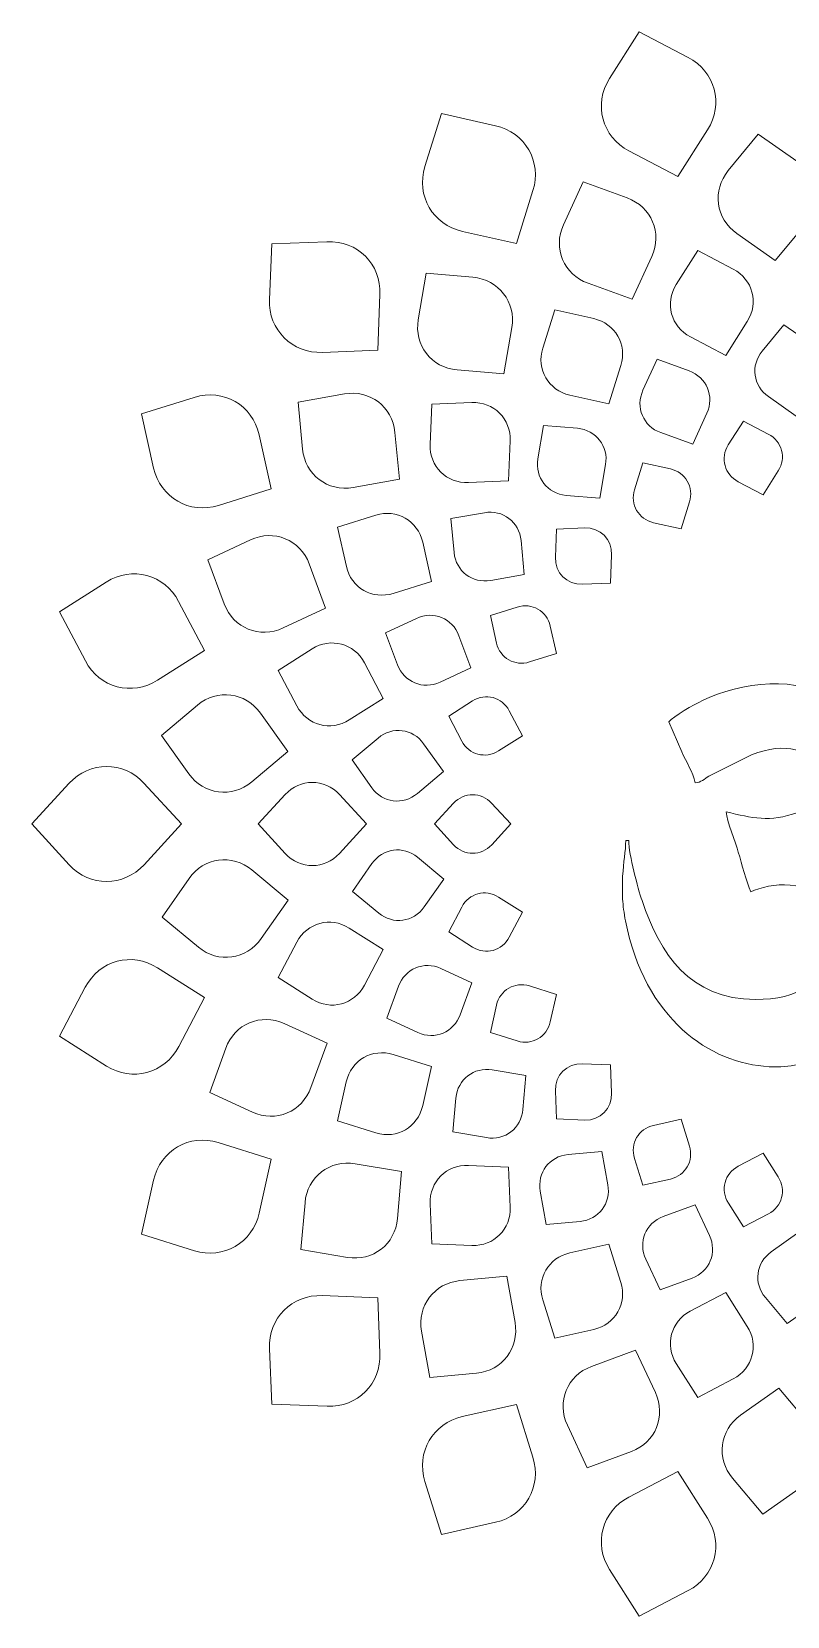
# Model space of a CAD drawing. Header units: millimetres. Extents: x -150 to 150, y -150 to 150.
# Drawn here: x -150.1 to -11.8, y -145 to 144.8 of the extents above; entities that cross this region are included whole.
import ezdxf

# ---------------------------------------------------------------- set-up
doc = ezdxf.new("R2010")
doc.units = ezdxf.units.MM
doc.header["$MEASUREMENT"] = 0
doc.layers.add('Layer 1', color=7, linetype='Continuous')

msp = doc.modelspace()

# ---------------------------------------------------------------- linework, layer by layer
at = {"layer": 'Layer 1', "color": 250, "lineweight": 20}
for points, knots in [([(-44.3384, 136.2262), (-44.3384, 136.2262), (-38.9049, 144.8065), (-38.9049, 144.8065), (-38.9049, 144.8065), (-29.9385, 140.1088), (-29.9385, 140.1088), (-25.0073, 137.5248), (-23.4014, 131.5753), (-26.3699, 126.8879), (-26.3699, 126.8879), (-31.8041, 118.3064), (-31.8041, 118.3064), (-31.8041, 118.3064), (-40.7705, 123.0046), (-40.7705, 123.0046), (-45.7017, 125.5895), (-47.3071, 131.5381), (-44.3384, 136.2262)], [0, 0, 0, 0, 0.16666667, 0.16666667, 0.16666667, 0.33333333, 0.33333333, 0.33333333, 0.5, 0.5, 0.5, 0.66666667, 0.66666667, 0.66666667, 0.83333333, 0.83333333, 0.83333333, 1, 1, 1, 1]), ([(-78.1099, 120.1274), (-78.1099, 120.1274), (-75.0819, 129.8212), (-75.0819, 129.8212), (-75.0819, 129.8212), (-65.2053, 127.604), (-65.2053, 127.604), (-59.7737, 126.384), (-56.6823, 121.0531), (-58.3364, 115.7563), (-58.3364, 115.7563), (-61.3642, 106.0632), (-61.3642, 106.0632), (-61.3642, 106.0632), (-71.241, 108.2796), (-71.241, 108.2796), (-76.6738, 109.4998), (-79.764, 114.8306), (-78.1099, 120.1274)], [0, 0, 0, 0, 0.16666667, 0.16666667, 0.16666667, 0.33333333, 0.33333333, 0.33333333, 0.5, 0.5, 0.5, 0.66666667, 0.66666667, 0.66666667, 0.83333333, 0.83333333, 0.83333333, 1, 1, 1, 1]), ([(-22.6017, 119.41), (-22.6017, 119.41), (-17.1023, 126.0446), (-17.1023, 126.0446), (-17.1023, 126.0446), (-10.0636, 121.1226), (-10.0636, 121.1226), (-6.1928, 118.4143), (-5.4842, 113.2346), (-8.4888, 109.6097), (-8.4888, 109.6097), (-13.9883, 102.9764), (-13.9883, 102.9764), (-13.9883, 102.9764), (-21.027, 107.8979), (-21.027, 107.8979), (-24.8979, 110.6061), (-25.6064, 115.7859), (-22.6017, 119.41)], [0, 0, 0, 0, 0.16666667, 0.16666667, 0.16666667, 0.33333333, 0.33333333, 0.33333333, 0.5, 0.5, 0.5, 0.66666667, 0.66666667, 0.66666667, 0.83333333, 0.83333333, 0.83333333, 1, 1, 1, 1]), ([(-52.7612, 109.5107), (-52.7612, 109.5107), (-49.1652, 117.3408), (-49.1652, 117.3408), (-49.1652, 117.3408), (-41.0936, 114.4089), (-41.0936, 114.4089), (-36.6535, 112.7954), (-34.6291, 107.9756), (-36.593, 103.6963), (-36.593, 103.6963), (-40.1884, 95.8656), (-40.1884, 95.8656), (-40.1884, 95.8656), (-48.2606, 98.7974), (-48.2606, 98.7974), (-52.7009, 100.4116), (-54.7257, 105.2315), (-52.7612, 109.5107)], [0, 0, 0, 0, 0.16666667, 0.16666667, 0.16666667, 0.33333333, 0.33333333, 0.33333333, 0.5, 0.5, 0.5, 0.66666667, 0.66666667, 0.66666667, 0.83333333, 0.83333333, 0.83333333, 1, 1, 1, 1]), ([(-106.5634, 95.8353), (-106.5634, 95.8353), (-106.148, 105.9841), (-106.148, 105.9841), (-106.148, 105.9841), (-96.0337, 106.3976), (-96.0337, 106.3976), (-90.4714, 106.6264), (-86.1058, 102.2763), (-86.3331, 96.7327), (-86.3331, 96.7327), (-86.749, 86.5852), (-86.749, 86.5852), (-86.749, 86.5852), (-96.8627, 86.1705), (-96.8627, 86.1705), (-102.4249, 85.9417), (-106.7906, 90.2918), (-106.5634, 95.8353)], [0, 0, 0, 0, 0.16666667, 0.16666667, 0.16666667, 0.33333333, 0.33333333, 0.33333333, 0.5, 0.5, 0.5, 0.66666667, 0.66666667, 0.66666667, 0.83333333, 0.83333333, 0.83333333, 1, 1, 1, 1]), ([(-32.1136, 98.575), (-32.1136, 98.575), (-28.1811, 104.7846), (-28.1811, 104.7846), (-28.1811, 104.7846), (-21.6916, 101.3842), (-21.6916, 101.3842), (-18.1218, 99.5135), (-16.96, 95.208), (-19.1082, 91.8152), (-19.1082, 91.8152), (-23.0416, 85.6056), (-23.0416, 85.6056), (-23.0416, 85.6056), (-29.5311, 89.0048), (-29.5311, 89.0048), (-33.1002, 90.8755), (-34.2627, 95.1816), (-32.1136, 98.575)], [0, 0, 0, 0, 0.16666667, 0.16666667, 0.16666667, 0.33333333, 0.33333333, 0.33333333, 0.5, 0.5, 0.5, 0.66666667, 0.66666667, 0.66666667, 0.83333333, 0.83333333, 0.83333333, 1, 1, 1, 1]), ([(-79.3316, 92.1417), (-79.3316, 92.1417), (-77.8845, 100.6359), (-77.8845, 100.6359), (-77.8845, 100.6359), (-69.3285, 99.8928), (-69.3285, 99.8928), (-64.6231, 99.4839), (-61.4193, 95.352), (-62.2085, 90.7108), (-62.2085, 90.7108), (-63.655, 82.2146), (-63.655, 82.2146), (-63.655, 82.2146), (-72.2109, 82.9596), (-72.2109, 82.9596), (-76.9169, 83.3678), (-80.1208, 87.4999), (-79.3316, 92.1417)], [0, 0, 0, 0, 0.16666667, 0.16666667, 0.16666667, 0.33333333, 0.33333333, 0.33333333, 0.5, 0.5, 0.5, 0.66666667, 0.66666667, 0.66666667, 0.83333333, 0.83333333, 0.83333333, 1, 1, 1, 1]), ([(-56.5571, 86.922), (-56.5571, 86.922), (-54.3653, 93.939), (-54.3653, 93.939), (-54.3653, 93.939), (-47.2167, 92.3332), (-47.2167, 92.3332), (-43.2847, 91.4507), (-41.0478, 87.5932), (-42.2451, 83.7594), (-42.2451, 83.7594), (-44.4367, 76.7431), (-44.4367, 76.7431), (-44.4367, 76.7431), (-51.5854, 78.3482), (-51.5854, 78.3482), (-55.5168, 79.2307), (-57.7536, 83.0889), (-56.5571, 86.922)], [0, 0, 0, 0, 0.16666667, 0.16666667, 0.16666667, 0.33333333, 0.33333333, 0.33333333, 0.5, 0.5, 0.5, 0.66666667, 0.66666667, 0.66666667, 0.83333333, 0.83333333, 0.83333333, 1, 1, 1, 1]), ([(-16.3816, 86.4032), (-16.3816, 86.4032), (-12.4007, 91.2051), (-12.4007, 91.2051), (-12.4007, 91.2051), (-7.3069, 87.6427), (-7.3069, 87.6427), (-4.5043, 85.6821), (-3.9919, 81.9331), (-6.1665, 79.3098), (-6.1665, 79.3098), (-10.1479, 74.5086), (-10.1479, 74.5086), (-10.1479, 74.5086), (-15.2411, 78.0717), (-15.2411, 78.0717), (-18.043, 80.0311), (-18.5554, 83.78), (-16.3816, 86.4032)], [0, 0, 0, 0, 0.16666667, 0.16666667, 0.16666667, 0.33333333, 0.33333333, 0.33333333, 0.5, 0.5, 0.5, 0.66666667, 0.66666667, 0.66666667, 0.83333333, 0.83333333, 0.83333333, 1, 1, 1, 1]), ([(-38.2098, 79.2378), (-38.2098, 79.2378), (-35.6077, 84.9068), (-35.6077, 84.9068), (-35.6077, 84.9068), (-29.7656, 82.7836), (-29.7656, 82.7836), (-26.5515, 81.6156), (-25.0861, 78.1277), (-26.5081, 75.0298), (-26.5081, 75.0298), (-29.1102, 69.3616), (-29.1102, 69.3616), (-29.1102, 69.3616), (-34.9528, 71.4847), (-34.9528, 71.4847), (-38.1659, 72.6528), (-39.6318, 76.1407), (-38.2098, 79.2378)], [0, 0, 0, 0, 0.16666667, 0.16666667, 0.16666667, 0.33333333, 0.33333333, 0.33333333, 0.5, 0.5, 0.5, 0.66666667, 0.66666667, 0.66666667, 0.83333333, 0.83333333, 0.83333333, 1, 1, 1, 1]), ([(-127.7608, 65.0078), (-127.7608, 65.0078), (-129.986, 74.9175), (-129.986, 74.9175), (-129.986, 74.9175), (-120.3237, 77.9361), (-120.3237, 77.9361), (-115.0094, 79.5958), (-109.6671, 76.5245), (-108.4515, 71.1107), (-108.4515, 71.1107), (-106.2268, 61.201), (-106.2268, 61.201), (-106.2268, 61.201), (-115.8884, 58.1829), (-115.8884, 58.1829), (-121.2027, 56.5232), (-126.5451, 59.5945), (-127.7608, 65.0078)], [0, 0, 0, 0, 0.16666667, 0.16666667, 0.16666667, 0.33333333, 0.33333333, 0.33333333, 0.5, 0.5, 0.5, 0.66666667, 0.66666667, 0.66666667, 0.83333333, 0.83333333, 0.83333333, 1, 1, 1, 1]), ([(-100.5003, 68.4873), (-100.5003, 68.4873), (-101.3016, 77.0676), (-101.3016, 77.0676), (-101.3016, 77.0676), (-92.8446, 78.5635), (-92.8446, 78.5635), (-88.193, 79.3869), (-84.0289, 76.225), (-83.591, 71.5374), (-83.591, 71.5374), (-82.7889, 62.9578), (-82.7889, 62.9578), (-82.7889, 62.9578), (-91.246, 61.4613), (-91.246, 61.4613), (-95.8976, 60.6378), (-100.0617, 63.8006), (-100.5003, 68.4873)], [0, 0, 0, 0, 0.16666667, 0.16666667, 0.16666667, 0.33333333, 0.33333333, 0.33333333, 0.5, 0.5, 0.5, 0.66666667, 0.66666667, 0.66666667, 0.83333333, 0.83333333, 0.83333333, 1, 1, 1, 1]), ([(-77.1508, 69.3409), (-77.1508, 69.3409), (-76.8497, 76.6851), (-76.8497, 76.6851), (-76.8497, 76.6851), (-69.53, 76.9854), (-69.53, 76.9854), (-65.5034, 77.1512), (-62.3442, 74.0026), (-62.5084, 69.9895), (-62.5084, 69.9895), (-62.8095, 62.6448), (-62.8095, 62.6448), (-62.8095, 62.6448), (-70.1292, 62.3445), (-70.1292, 62.3445), (-74.1553, 62.1806), (-77.3152, 65.3285), (-77.1508, 69.3409)], [0, 0, 0, 0, 0.16666667, 0.16666667, 0.16666667, 0.33333333, 0.33333333, 0.33333333, 0.5, 0.5, 0.5, 0.66666667, 0.66666667, 0.66666667, 0.83333333, 0.83333333, 0.83333333, 1, 1, 1, 1]), ([(-57.4402, 66.6668), (-57.4402, 66.6668), (-56.394, 72.816), (-56.394, 72.816), (-56.394, 72.816), (-50.2012, 72.2768), (-50.2012, 72.2768), (-46.7952, 71.9811), (-44.4759, 68.9907), (-45.0477, 65.6307), (-45.0477, 65.6307), (-46.0946, 59.4827), (-46.0946, 59.4827), (-46.0946, 59.4827), (-52.2872, 60.0207), (-52.2872, 60.0207), (-55.6934, 60.3171), (-58.012, 63.3081), (-57.4402, 66.6668)], [0, 0, 0, 0, 0.16666667, 0.16666667, 0.16666667, 0.33333333, 0.33333333, 0.33333333, 0.5, 0.5, 0.5, 0.66666667, 0.66666667, 0.66666667, 0.83333333, 0.83333333, 0.83333333, 1, 1, 1, 1]), ([(-22.5864, 69.2304), (-22.5864, 69.2304), (-19.823, 73.5939), (-19.823, 73.5939), (-19.823, 73.5939), (-15.2644, 71.2052), (-15.2644, 71.2052), (-12.7562, 69.8907), (-11.9402, 66.8656), (-13.4495, 64.4826), (-13.4495, 64.4826), (-16.2124, 60.1178), (-16.2124, 60.1178), (-16.2124, 60.1178), (-20.7723, 62.5078), (-20.7723, 62.5078), (-23.2797, 63.8217), (-24.0965, 66.8468), (-22.5864, 69.2304)], [0, 0, 0, 0, 0.16666667, 0.16666667, 0.16666667, 0.33333333, 0.33333333, 0.33333333, 0.5, 0.5, 0.5, 0.66666667, 0.66666667, 0.66666667, 0.83333333, 0.83333333, 0.83333333, 1, 1, 1, 1]), ([(-39.759, 61.0454), (-39.759, 61.0454), (-38.2196, 65.9745), (-38.2196, 65.9745), (-38.2196, 65.9745), (-33.1973, 64.847), (-33.1973, 64.847), (-30.4344, 64.2261), (-28.8628, 61.5159), (-29.7039, 58.8219), (-29.7039, 58.8219), (-31.2439, 53.8928), (-31.2439, 53.8928), (-31.2439, 53.8928), (-36.2663, 55.0203), (-36.2663, 55.0203), (-39.0285, 55.6405), (-40.6008, 58.3514), (-39.759, 61.0454)], [0, 0, 0, 0, 0.16666667, 0.16666667, 0.16666667, 0.33333333, 0.33333333, 0.33333333, 0.5, 0.5, 0.5, 0.66666667, 0.66666667, 0.66666667, 0.83333333, 0.83333333, 0.83333333, 1, 1, 1, 1]), ([(-92.4928, 47.0287), (-92.4928, 47.0287), (-94.1028, 54.2007), (-94.1028, 54.2007), (-94.1028, 54.2007), (-87.11, 56.385), (-87.11, 56.385), (-83.2634, 57.5864), (-79.3969, 55.3635), (-78.5173, 51.4449), (-78.5173, 51.4449), (-76.9066, 44.2736), (-76.9066, 44.2736), (-76.9066, 44.2736), (-83.9, 42.0886), (-83.9, 42.0886), (-87.7464, 40.8874), (-91.6131, 43.1095), (-92.4928, 47.0287)], [0, 0, 0, 0, 0.16666667, 0.16666667, 0.16666667, 0.33333333, 0.33333333, 0.33333333, 0.5, 0.5, 0.5, 0.66666667, 0.66666667, 0.66666667, 0.83333333, 0.83333333, 0.83333333, 1, 1, 1, 1]), ([(-72.7619, 49.5468), (-72.7619, 49.5468), (-73.3417, 55.7576), (-73.3417, 55.7576), (-73.3417, 55.7576), (-67.221, 56.8395), (-67.221, 56.8395), (-63.8548, 57.4353), (-60.8402, 55.1469), (-60.5231, 51.7541), (-60.5231, 51.7541), (-59.9436, 45.5438), (-59.9436, 45.5438), (-59.9436, 45.5438), (-66.0642, 44.4613), (-66.0642, 44.4613), (-69.4311, 43.8661), (-72.445, 46.1539), (-72.7619, 49.5468)], [0, 0, 0, 0, 0.16666667, 0.16666667, 0.16666667, 0.33333333, 0.33333333, 0.33333333, 0.5, 0.5, 0.5, 0.66666667, 0.66666667, 0.66666667, 0.83333333, 0.83333333, 0.83333333, 1, 1, 1, 1]), ([(-114.8255, 40.1616), (-114.8255, 40.1616), (-117.8205, 48.2412), (-117.8205, 48.2412), (-117.8205, 48.2412), (-110.0385, 51.875), (-110.0385, 51.875), (-105.7588, 53.8734), (-100.9181, 51.8981), (-99.2816, 47.4833), (-99.2816, 47.4833), (-96.2866, 39.403), (-96.2866, 39.403), (-96.2866, 39.403), (-104.0681, 35.7692), (-104.0681, 35.7692), (-108.3483, 33.7706), (-113.1886, 35.7466), (-114.8255, 40.1616)], [0, 0, 0, 0, 0.16666667, 0.16666667, 0.16666667, 0.33333333, 0.33333333, 0.33333333, 0.5, 0.5, 0.5, 0.66666667, 0.66666667, 0.66666667, 0.83333333, 0.83333333, 0.83333333, 1, 1, 1, 1]), ([(-54.228, 48.6924), (-54.228, 48.6924), (-54.0165, 53.8529), (-54.0165, 53.8529), (-54.0165, 53.8529), (-48.8733, 54.0638), (-48.8733, 54.0638), (-46.0451, 54.1794), (-43.8253, 51.9675), (-43.9407, 49.1487), (-43.9407, 49.1487), (-44.152, 43.9875), (-44.152, 43.9875), (-44.152, 43.9875), (-49.2947, 43.7774), (-49.2947, 43.7774), (-52.1236, 43.661), (-54.3433, 45.8729), (-54.228, 48.6924)], [0, 0, 0, 0, 0.16666667, 0.16666667, 0.16666667, 0.33333333, 0.33333333, 0.33333333, 0.5, 0.5, 0.5, 0.66666667, 0.66666667, 0.66666667, 0.83333333, 0.83333333, 0.83333333, 1, 1, 1, 1]), ([(-140.2566, 29.744), (-140.2566, 29.744), (-144.9711, 38.7416), (-144.9711, 38.7416), (-144.9711, 38.7416), (-136.4187, 44.156), (-136.4187, 44.156), (-131.7159, 47.1354), (-125.7602, 45.551), (-123.1848, 40.6359), (-123.1848, 40.6359), (-118.4716, 31.6402), (-118.4716, 31.6402), (-118.4716, 31.6402), (-127.0227, 26.2246), (-127.0227, 26.2246), (-131.7262, 23.2457), (-137.6814, 24.8297), (-140.2566, 29.744)], [0, 0, 0, 0, 0.16666667, 0.16666667, 0.16666667, 0.33333333, 0.33333333, 0.33333333, 0.5, 0.5, 0.5, 0.66666667, 0.66666667, 0.66666667, 0.83333333, 0.83333333, 0.83333333, 1, 1, 1, 1]), ([(-83.1304, 29.0459), (-83.1304, 29.0459), (-85.2983, 34.8937), (-85.2983, 34.8937), (-85.2983, 34.8937), (-79.6656, 37.5228), (-79.6656, 37.5228), (-76.5676, 38.9698), (-73.0643, 37.5387), (-71.8799, 34.3446), (-71.8799, 34.3446), (-69.7121, 28.4957), (-69.7121, 28.4957), (-69.7121, 28.4957), (-75.3446, 25.8665), (-75.3446, 25.8665), (-78.4421, 24.4189), (-81.946, 25.8504), (-83.1304, 29.0459)], [0, 0, 0, 0, 0.16666667, 0.16666667, 0.16666667, 0.33333333, 0.33333333, 0.33333333, 0.5, 0.5, 0.5, 0.66666667, 0.66666667, 0.66666667, 0.83333333, 0.83333333, 0.83333333, 1, 1, 1, 1]), ([(-65.0068, 33.0167), (-65.0068, 33.0167), (-66.138, 38.0551), (-66.138, 38.0551), (-66.138, 38.0551), (-61.2251, 39.5907), (-61.2251, 39.5907), (-58.5227, 40.434), (-55.8057, 38.872), (-55.1881, 36.1189), (-55.1881, 36.1189), (-54.0562, 31.0804), (-54.0562, 31.0804), (-54.0562, 31.0804), (-58.9698, 29.5454), (-58.9698, 29.5454), (-61.6722, 28.7014), (-64.3887, 30.2635), (-65.0068, 33.0167)], [0, 0, 0, 0, 0.16666667, 0.16666667, 0.16666667, 0.33333333, 0.33333333, 0.33333333, 0.5, 0.5, 0.5, 0.66666667, 0.66666667, 0.66666667, 0.83333333, 0.83333333, 0.83333333, 1, 1, 1, 1]), ([(-101.5367, 21.5057), (-101.5367, 21.5057), (-104.949, 28.0175), (-104.949, 28.0175), (-104.949, 28.0175), (-98.7594, 31.9366), (-98.7594, 31.9366), (-95.3551, 34.0927), (-91.0443, 32.9465), (-89.1807, 29.3892), (-89.1807, 29.3892), (-85.7691, 22.8781), (-85.7691, 22.8781), (-85.7691, 22.8781), (-91.9582, 18.9581), (-91.9582, 18.9581), (-95.3624, 16.8015), (-99.6731, 17.9482), (-101.5367, 21.5057)], [0, 0, 0, 0, 0.16666667, 0.16666667, 0.16666667, 0.33333333, 0.33333333, 0.33333333, 0.5, 0.5, 0.5, 0.66666667, 0.66666667, 0.66666667, 0.83333333, 0.83333333, 0.83333333, 1, 1, 1, 1]), ([(41.7685, -10.8255), (41.7685, -10.8255), (41.7685, -12.9951), (41.7685, -12.9951), (41.5878, -19.5903), (39.7521, -26.1522), (35.9992, -31.1495), (34.5429, -33.0863), (31.9664, -35.3208), (29.6581, -36.3023), (26.9453, -37.4588), (23.64, -38.1858), (20.3042, -37.1052), (17.5384, -36.209), (15.1561, -34.6465), (13.2729, -32.6671), (8.0484, -27.1736), (9.2499, -19.584), (9.2499, -13.9715), (9.2499, -13.9715), (9.8148, -13.9715), (9.8148, -13.9715), (9.8148, -20.8682), (15.8414, -24.7399), (23.0744, -23.9075), (25.0687, -23.6774), (26.9788, -22.8302), (28.5774, -21.9893), (31.8442, -20.2724), (34.4929, -17.3849), (35.657, -13.499), (36.8017, -9.6813), (36.8202, -3.9467), (35.7799, 0.0477), (34.8415, 3.6501), (32.5003, 7.9498), (27.4981, 6.9889), (18.8944, 5.3343), (19.5799, -5.3609), (13.0206, -9.3798), (11.4281, -10.3551), (9.5375, -11.2272), (7.2689, -11.332), (7.2689, -11.332), (0.4843, -11.3327), (0.4843, -11.3327), (0.7367, -12.315), (1.4409, -13.0465), (1.9021, -13.9677), (3.2985, -16.7555), (4.3534, -19.7825), (4.6874, -23.0983), (6.024, -36.3569), (-2.7054, -43.9756), (-12.9993, -44.4617), (-12.9993, -44.4617), (-15.0999, -44.4617), (-15.0999, -44.4617), (-25.976, -43.9576), (-37.9197, -35.6422), (-41.399, -17.8161), (-41.6831, -16.3615), (-41.848, -15.0328), (-41.9323, -13.8095), (-41.9323, -13.8095), (-41.9323, -9.6151), (-41.9323, -9.6151), (-41.7667, -7.056), (-41.3661, -5.0157), (-41.3661, -3.1246), (-41.3661, -3.1246), (-40.8011, -3.1246), (-40.8011, -3.1246), (-40.8011, -5.7189), (-39.1267, -11.8263), (-38.3688, -14.0884), (-35.0867, -23.8779), (-29.6178, -32.1697), (-17.6093, -32.1567), (-9.9238, -32.1485), (-4.5838, -29.5412), (-3.2924, -20.5912), (-3.0482, -18.9051), (-3.7304, -16.157), (-4.3242, -15.1459), (-7.3583, -9.988), (-15.0529, -10.8101), (-18.462, -12.5066), (-19.3556, -10.5741), (-20.0661, -7.4694), (-20.7575, -5.2105), (-21.2664, -3.5469), (-22.8559, 0.5222), (-22.9866, 2.153), (-18.1847, 0.9926), (-15.1189, 0.1673), (-9.864, 2.0335), (-0.5291, 5.349), (-5.5587, 17.5645), (-18.3473, 12.5879), (-18.3473, 12.5879), (-26.1531, 8.6616), (-26.1531, 8.6616), (-26.9167, 8.1787), (-27.6528, 7.5147), (-28.6417, 7.4292), (-29.1077, 9.5023), (-30.25, 11.2076), (-31.0936, 13.0969), (-31.0936, 13.0969), (-33.449, 18.5706), (-33.449, 18.5706), (-32.6769, 19.6627), (-28.839, 21.7274), (-27.3259, 22.4827), (-20.4729, 25.9032), (-9.1339, 27.2293), (-3.9693, 22.4551), (-0.752, 19.4826), (1.5179, 13.6993), (0.0794, 7.2635), (-1.573, -0.1194), (-7.8261, -3.6517), (-8.2819, -4.297), (-5.4598, -4.9792), (-3.6296, -8.0209), (0.1557, -6.8966), (2.9986, -6.052), (4.3895, -3.5405), (5.77, -0.982), (7.1883, 1.6477), (8.118, 4.2903), (9.4832, 6.895), (13.0933, 13.7784), (23.7378, 18.3951), (32.3244, 11.7098), (38.1426, 7.1811), (41.5199, -1.6923), (41.7685, -10.8255)], [0, 0, 0, 0, 0.02173913, 0.02173913, 0.02173913, 0.04347826, 0.04347826, 0.04347826, 0.06521739, 0.06521739, 0.06521739, 0.08695652, 0.08695652, 0.08695652, 0.10869565, 0.10869565, 0.10869565, 0.13043478, 0.13043478, 0.13043478, 0.15217391, 0.15217391, 0.15217391, 0.17391304, 0.17391304, 0.17391304, 0.19565217, 0.19565217, 0.19565217, 0.2173913, 0.2173913, 0.2173913, 0.23913043, 0.23913043, 0.23913043, 0.26086957, 0.26086957, 0.26086957, 0.2826087, 0.2826087, 0.2826087, 0.30434783, 0.30434783, 0.30434783, 0.32608696, 0.32608696, 0.32608696, 0.34782609, 0.34782609, 0.34782609, 0.36956522, 0.36956522, 0.36956522, 0.39130435, 0.39130435, 0.39130435, 0.41304348, 0.41304348, 0.41304348, 0.43478261, 0.43478261, 0.43478261, 0.45652174, 0.45652174, 0.45652174, 0.47826087, 0.47826087, 0.47826087, 0.5, 0.5, 0.5, 0.52173913, 0.52173913, 0.52173913, 0.54347826, 0.54347826, 0.54347826, 0.56521739, 0.56521739, 0.56521739, 0.58695652, 0.58695652, 0.58695652, 0.60869565, 0.60869565, 0.60869565, 0.63043478, 0.63043478, 0.63043478, 0.65217391, 0.65217391, 0.65217391, 0.67391304, 0.67391304, 0.67391304, 0.69565217, 0.69565217, 0.69565217, 0.7173913, 0.7173913, 0.7173913, 0.73913043, 0.73913043, 0.73913043, 0.76086957, 0.76086957, 0.76086957, 0.7826087, 0.7826087, 0.7826087, 0.80434783, 0.80434783, 0.80434783, 0.82608696, 0.82608696, 0.82608696, 0.84782609, 0.84782609, 0.84782609, 0.86956522, 0.86956522, 0.86956522, 0.89130435, 0.89130435, 0.89130435, 0.91304348, 0.91304348, 0.91304348, 0.93478261, 0.93478261, 0.93478261, 0.95652174, 0.95652174, 0.95652174, 0.97826087, 0.97826087, 0.97826087, 1, 1, 1, 1]), ([(-121.3311, 9.0929), (-121.3311, 9.0929), (-126.316, 16.1215), (-126.316, 16.1215), (-126.316, 16.1215), (-119.7398, 21.6459), (-119.7398, 21.6459), (-116.123, 24.6845), (-110.9358, 24.0282), (-108.2126, 20.1879), (-108.2126, 20.1879), (-103.2275, 13.1579), (-103.2275, 13.1579), (-103.2275, 13.1579), (-109.8039, 7.6342), (-109.8039, 7.6342), (-113.4212, 4.5951), (-118.6084, 5.2519), (-121.3311, 9.0929)], [0, 0, 0, 0, 0.16666667, 0.16666667, 0.16666667, 0.33333333, 0.33333333, 0.33333333, 0.5, 0.5, 0.5, 0.66666667, 0.66666667, 0.66666667, 0.83333333, 0.83333333, 0.83333333, 1, 1, 1, 1]), ([(-71.3607, 15.0839), (-71.3607, 15.0839), (-73.7576, 19.6588), (-73.7576, 19.6588), (-73.7576, 19.6588), (-69.4091, 22.4127), (-69.4091, 22.4127), (-67.0177, 23.9277), (-63.9891, 23.1224), (-62.6795, 20.6231), (-62.6795, 20.6231), (-60.2826, 16.0481), (-60.2826, 16.0481), (-60.2826, 16.0481), (-64.6311, 13.2949), (-64.6311, 13.2949), (-67.0232, 11.7798), (-70.0517, 12.5853), (-71.3607, 15.0839)], [0, 0, 0, 0, 0.16666667, 0.16666667, 0.16666667, 0.33333333, 0.33333333, 0.33333333, 0.5, 0.5, 0.5, 0.66666667, 0.66666667, 0.66666667, 0.83333333, 0.83333333, 0.83333333, 1, 1, 1, 1]), ([(-87.8387, 6.5582), (-87.8387, 6.5582), (-91.4463, 11.6461), (-91.4463, 11.6461), (-91.4463, 11.6461), (-86.6867, 15.6438), (-86.6867, 15.6438), (-84.0693, 17.8436), (-80.315, 17.3691), (-78.3444, 14.589), (-78.3444, 14.589), (-74.7362, 9.5011), (-74.7362, 9.5011), (-74.7362, 9.5011), (-79.4959, 5.5033), (-79.4959, 5.5033), (-82.1139, 3.3035), (-85.8682, 3.7787), (-87.8387, 6.5582)], [0, 0, 0, 0, 0.16666667, 0.16666667, 0.16666667, 0.33333333, 0.33333333, 0.33333333, 0.5, 0.5, 0.5, 0.66666667, 0.66666667, 0.66666667, 0.83333333, 0.83333333, 0.83333333, 1, 1, 1, 1]), ([(-143.2003, -7.5509), (-143.2003, -7.5509), (-150.0819, -0.0815), (-150.0819, -0.0815), (-150.0819, -0.0815), (-143.2229, 7.363), (-143.2229, 7.363), (-139.4509, 11.4571), (-133.2882, 11.468), (-129.5284, 7.3868), (-129.5284, 7.3868), (-122.6473, -0.0815), (-122.6473, -0.0815), (-122.6473, -0.0815), (-129.5058, -7.5266), (-129.5058, -7.5266), (-133.2779, -11.6213), (-139.4406, -11.6323), (-143.2003, -7.5509)], [0, 0, 0, 0, 0.16666667, 0.16666667, 0.16666667, 0.33333333, 0.33333333, 0.33333333, 0.5, 0.5, 0.5, 0.66666667, 0.66666667, 0.66666667, 0.83333333, 0.83333333, 0.83333333, 1, 1, 1, 1]), ([(-103.6668, -5.4881), (-103.6668, -5.4881), (-108.6482, -0.0815), (-108.6482, -0.0815), (-108.6482, -0.0815), (-103.6839, 5.3067), (-103.6839, 5.3067), (-100.9535, 8.2693), (-96.4938, 8.2777), (-93.7724, 5.3247), (-93.7724, 5.3247), (-88.7917, -0.0815), (-88.7917, -0.0815), (-88.7917, -0.0815), (-93.7558, -5.4703), (-93.7558, -5.4703), (-96.4858, -8.4336), (-100.9462, -8.4425), (-103.6668, -5.4881)], [0, 0, 0, 0, 0.16666667, 0.16666667, 0.16666667, 0.33333333, 0.33333333, 0.33333333, 0.5, 0.5, 0.5, 0.66666667, 0.66666667, 0.66666667, 0.83333333, 0.83333333, 0.83333333, 1, 1, 1, 1]), ([(-72.8578, -3.8806), (-72.8578, -3.8806), (-76.3567, -0.0815), (-76.3567, -0.0815), (-76.3567, -0.0815), (-72.8695, 3.704), (-72.8695, 3.704), (-70.9509, 5.7856), (-67.8172, 5.792), (-65.9059, 3.7163), (-65.9059, 3.7163), (-62.4064, -0.0815), (-62.4064, -0.0815), (-62.4064, -0.0815), (-65.8943, -3.8676), (-65.8943, -3.8676), (-67.8124, -5.9504), (-70.9459, -5.9555), (-72.8578, -3.8806)], [0, 0, 0, 0, 0.16666667, 0.16666667, 0.16666667, 0.33333333, 0.33333333, 0.33333333, 0.5, 0.5, 0.5, 0.66666667, 0.66666667, 0.66666667, 0.83333333, 0.83333333, 0.83333333, 1, 1, 1, 1]), ([(-119.5749, -22.6019), (-119.5749, -22.6019), (-126.2079, -17.1019), (-126.2079, -17.1019), (-126.2079, -17.1019), (-121.2863, -10.0644), (-121.2863, -10.0644), (-118.5785, -6.1927), (-113.3981, -5.4843), (-109.774, -8.4894), (-109.774, -8.4894), (-103.1403, -13.9888), (-103.1403, -13.9888), (-103.1403, -13.9888), (-108.0623, -21.0278), (-108.0623, -21.0278), (-110.7695, -24.8988), (-115.9495, -25.607), (-119.5749, -22.6019)], [0, 0, 0, 0, 0.16666667, 0.16666667, 0.16666667, 0.33333333, 0.33333333, 0.33333333, 0.5, 0.5, 0.5, 0.66666667, 0.66666667, 0.66666667, 0.83333333, 0.83333333, 0.83333333, 1, 1, 1, 1]), ([(-86.5675, -16.382), (-86.5675, -16.382), (-91.3687, -12.4011), (-91.3687, -12.4011), (-91.3687, -12.4011), (-87.8063, -7.3074), (-87.8063, -7.3074), (-85.8468, -4.5054), (-82.0968, -3.9924), (-79.4744, -6.1663), (-79.4744, -6.1663), (-74.6727, -10.1474), (-74.6727, -10.1474), (-74.6727, -10.1474), (-78.2356, -15.2418), (-78.2356, -15.2418), (-80.1953, -18.0431), (-83.9446, -18.5554), (-86.5675, -16.382)], [0, 0, 0, 0, 0.16666667, 0.16666667, 0.16666667, 0.33333333, 0.33333333, 0.33333333, 0.5, 0.5, 0.5, 0.66666667, 0.66666667, 0.66666667, 0.83333333, 0.83333333, 0.83333333, 1, 1, 1, 1]), ([(-69.395, -22.5865), (-69.395, -22.5865), (-73.7576, -19.823), (-73.7576, -19.823), (-73.7576, -19.823), (-71.3693, -15.2648), (-71.3693, -15.2648), (-70.0547, -12.7566), (-67.0298, -11.9402), (-64.6457, -13.4501), (-64.6457, -13.4501), (-60.2826, -16.2137), (-60.2826, -16.2137), (-60.2826, -16.2137), (-62.6722, -20.7718), (-62.6722, -20.7718), (-63.9855, -23.2795), (-67.0109, -24.0964), (-69.395, -22.5865)], [0, 0, 0, 0, 0.16666667, 0.16666667, 0.16666667, 0.33333333, 0.33333333, 0.33333333, 0.5, 0.5, 0.5, 0.66666667, 0.66666667, 0.66666667, 0.83333333, 0.83333333, 0.83333333, 1, 1, 1, 1]), ([(-98.7386, -32.1144), (-98.7386, -32.1144), (-104.949, -28.1809), (-104.949, -28.1809), (-104.949, -28.1809), (-101.5483, -21.6917), (-101.5483, -21.6917), (-99.6779, -18.1229), (-95.3722, -16.9606), (-91.9795, -19.1082), (-91.9795, -19.1082), (-85.7691, -23.0416), (-85.7691, -23.0416), (-85.7691, -23.0416), (-89.1698, -29.5309), (-89.1698, -29.5309), (-91.0395, -33.101), (-95.3453, -34.2621), (-98.7386, -32.1144)], [0, 0, 0, 0, 0.16666667, 0.16666667, 0.16666667, 0.33333333, 0.33333333, 0.33333333, 0.5, 0.5, 0.5, 0.66666667, 0.66666667, 0.66666667, 0.83333333, 0.83333333, 0.83333333, 1, 1, 1, 1]), ([(-136.3901, -44.3381), (-136.3901, -44.3381), (-144.9711, -38.905), (-144.9711, -38.905), (-144.9711, -38.905), (-140.2732, -29.9391), (-140.2732, -29.9391), (-137.6887, -25.0074), (-131.7392, -23.4023), (-127.0508, -26.3702), (-127.0508, -26.3702), (-118.4711, -31.8038), (-118.4711, -31.8038), (-118.4711, -31.8038), (-123.169, -40.77), (-123.169, -40.77), (-125.7529, -45.7016), (-131.7024, -47.3074), (-136.3901, -44.3381)], [0, 0, 0, 0, 0.16666667, 0.16666667, 0.16666667, 0.33333333, 0.33333333, 0.33333333, 0.5, 0.5, 0.5, 0.66666667, 0.66666667, 0.66666667, 0.83333333, 0.83333333, 0.83333333, 1, 1, 1, 1]), ([(-79.4018, -38.2103), (-79.4018, -38.2103), (-85.0703, -35.6088), (-85.0703, -35.6088), (-85.0703, -35.6088), (-82.947, -29.7655), (-82.947, -29.7655), (-81.7798, -26.552), (-78.2913, -25.0865), (-75.1943, -26.5083), (-75.1943, -26.5083), (-69.5257, -29.1098), (-69.5257, -29.1098), (-69.5257, -29.1098), (-71.649, -34.9525), (-71.649, -34.9525), (-72.8163, -38.1665), (-76.3054, -39.6322), (-79.4018, -38.2103)], [0, 0, 0, 0, 0.16666667, 0.16666667, 0.16666667, 0.33333333, 0.33333333, 0.33333333, 0.5, 0.5, 0.5, 0.66666667, 0.66666667, 0.66666667, 0.83333333, 0.83333333, 0.83333333, 1, 1, 1, 1]), ([(-61.2086, -39.7587), (-61.2086, -39.7587), (-66.138, -38.2185), (-66.138, -38.2185), (-66.138, -38.2185), (-65.0105, -33.1969), (-65.0105, -33.1969), (-64.3905, -30.4353), (-61.6795, -28.8636), (-58.9858, -29.7045), (-58.9858, -29.7045), (-54.0562, -31.244), (-54.0562, -31.244), (-54.0562, -31.244), (-55.1839, -36.2663), (-55.1839, -36.2663), (-55.8044, -39.0291), (-58.5148, -40.6008), (-61.2086, -39.7587)], [0, 0, 0, 0, 0.16666667, 0.16666667, 0.16666667, 0.33333333, 0.33333333, 0.33333333, 0.5, 0.5, 0.5, 0.66666667, 0.66666667, 0.66666667, 0.83333333, 0.83333333, 0.83333333, 1, 1, 1, 1]), ([(-109.6744, -52.7617), (-109.6744, -52.7617), (-117.5053, -49.1657), (-117.5053, -49.1657), (-117.5053, -49.1657), (-114.5727, -41.0945), (-114.5727, -41.0945), (-112.9588, -36.654), (-108.1386, -34.6297), (-103.8603, -36.5934), (-103.8603, -36.5934), (-96.0294, -40.1887), (-96.0294, -40.1887), (-96.0294, -40.1887), (-98.962, -48.2606), (-98.962, -48.2606), (-100.5759, -52.7006), (-105.3954, -54.7255), (-109.6744, -52.7617)], [0, 0, 0, 0, 0.16666667, 0.16666667, 0.16666667, 0.33333333, 0.33333333, 0.33333333, 0.5, 0.5, 0.5, 0.66666667, 0.66666667, 0.66666667, 0.83333333, 0.83333333, 0.83333333, 1, 1, 1, 1]), ([(-87.0862, -56.5568), (-87.0862, -56.5568), (-94.1028, -54.3656), (-94.1028, -54.3656), (-94.1028, -54.3656), (-92.4982, -47.2173), (-92.4982, -47.2173), (-91.6156, -43.2847), (-87.7569, -41.0483), (-83.9232, -42.2458), (-83.9232, -42.2458), (-76.9066, -44.4372), (-76.9066, -44.4372), (-76.9066, -44.4372), (-78.5118, -51.5847), (-78.5118, -51.5847), (-79.3944, -55.5175), (-83.2531, -57.7539), (-87.0862, -56.5568)], [0, 0, 0, 0, 0.16666667, 0.16666667, 0.16666667, 0.33333333, 0.33333333, 0.33333333, 0.5, 0.5, 0.5, 0.66666667, 0.66666667, 0.66666667, 0.83333333, 0.83333333, 0.83333333, 1, 1, 1, 1]), ([(-66.8313, -57.4407), (-66.8313, -57.4407), (-72.9794, -56.3936), (-72.9794, -56.3936), (-72.9794, -56.3936), (-72.4407, -50.2008), (-72.4407, -50.2008), (-72.1451, -46.795), (-69.1544, -44.4758), (-65.7954, -45.0478), (-65.7954, -45.0478), (-59.6466, -46.0944), (-59.6466, -46.0944), (-59.6466, -46.0944), (-60.1848, -52.2872), (-60.1848, -52.2872), (-60.4811, -55.693), (-63.4724, -58.0128), (-66.8313, -57.4407)], [0, 0, 0, 0, 0.16666667, 0.16666667, 0.16666667, 0.33333333, 0.33333333, 0.33333333, 0.5, 0.5, 0.5, 0.66666667, 0.66666667, 0.66666667, 0.83333333, 0.83333333, 0.83333333, 1, 1, 1, 1]), ([(-48.8562, -54.2279), (-48.8562, -54.2279), (-54.0165, -54.017), (-54.0165, -54.017), (-54.0165, -54.017), (-54.2273, -48.8739), (-54.2273, -48.8739), (-54.3427, -46.0449), (-52.1314, -43.8246), (-49.3125, -43.941), (-49.3125, -43.941), (-44.152, -44.1518), (-44.152, -44.1518), (-44.152, -44.1518), (-43.9414, -49.295), (-43.9414, -49.295), (-43.8253, -52.124), (-46.0371, -54.3437), (-48.8562, -54.2279)], [0, 0, 0, 0, 0.16666667, 0.16666667, 0.16666667, 0.33333333, 0.33333333, 0.33333333, 0.5, 0.5, 0.5, 0.66666667, 0.66666667, 0.66666667, 0.83333333, 0.83333333, 0.83333333, 1, 1, 1, 1]), ([(-33.1802, -65.0073), (-33.1802, -65.0073), (-38.2196, -66.1381), (-38.2196, -66.1381), (-38.2196, -66.1381), (-39.754, -61.2244), (-39.754, -61.2244), (-40.5983, -58.5227), (-39.0363, -55.806), (-36.2832, -55.1877), (-36.2832, -55.1877), (-31.2439, -54.0562), (-31.2439, -54.0562), (-31.2439, -54.0562), (-29.7094, -58.9701), (-29.7094, -58.9701), (-28.8653, -61.6718), (-30.4271, -64.389), (-33.1802, -65.0073)], [0, 0, 0, 0, 0.16666667, 0.16666667, 0.16666667, 0.33333333, 0.33333333, 0.33333333, 0.5, 0.5, 0.5, 0.66666667, 0.66666667, 0.66666667, 0.83333333, 0.83333333, 0.83333333, 1, 1, 1, 1]), ([(-120.2913, -78.1106), (-120.2913, -78.1106), (-129.986, -75.0823), (-129.986, -75.0823), (-129.986, -75.0823), (-127.7681, -65.2054), (-127.7681, -65.2054), (-126.5487, -59.7742), (-121.2173, -56.6815), (-115.9209, -58.3362), (-115.9209, -58.3362), (-106.2268, -61.3646), (-106.2268, -61.3646), (-106.2268, -61.3646), (-108.4441, -71.2414), (-108.4441, -71.2414), (-109.6634, -76.674), (-114.9953, -79.764), (-120.2913, -78.1106)], [0, 0, 0, 0, 0.16666667, 0.16666667, 0.16666667, 0.33333333, 0.33333333, 0.33333333, 0.5, 0.5, 0.5, 0.66666667, 0.66666667, 0.66666667, 0.83333333, 0.83333333, 0.83333333, 1, 1, 1, 1]), ([(-49.7114, -72.7623), (-49.7114, -72.7623), (-55.9211, -73.3422), (-55.9211, -73.3422), (-55.9211, -73.3422), (-57.0036, -67.2218), (-57.0036, -67.2218), (-57.5997, -63.8541), (-55.311, -60.8401), (-51.9176, -60.5244), (-51.9176, -60.5244), (-45.7079, -59.9432), (-45.7079, -59.9432), (-45.7079, -59.9432), (-44.6249, -66.0648), (-44.6249, -66.0648), (-44.0293, -69.4312), (-46.3182, -72.4448), (-49.7114, -72.7623)], [0, 0, 0, 0, 0.16666667, 0.16666667, 0.16666667, 0.33333333, 0.33333333, 0.33333333, 0.5, 0.5, 0.5, 0.66666667, 0.66666667, 0.66666667, 0.83333333, 0.83333333, 0.83333333, 1, 1, 1, 1]), ([(-15.2484, -71.3616), (-15.2484, -71.3616), (-19.823, -73.758), (-19.823, -73.758), (-19.823, -73.758), (-22.5772, -69.4094), (-22.5772, -69.4094), (-24.0915, -67.0174), (-23.2865, -63.9892), (-20.787, -62.6798), (-20.787, -62.6798), (-16.2124, -60.2826), (-16.2124, -60.2826), (-16.2124, -60.2826), (-13.4586, -64.6313), (-13.4586, -64.6313), (-11.9439, -67.0239), (-12.7495, -70.0522), (-15.2484, -71.3616)], [0, 0, 0, 0, 0.16666667, 0.16666667, 0.16666667, 0.33333333, 0.33333333, 0.33333333, 0.5, 0.5, 0.5, 0.66666667, 0.66666667, 0.66666667, 0.83333333, 0.83333333, 0.83333333, 1, 1, 1, 1]), ([(-92.3057, -79.332), (-92.3057, -79.332), (-100.8007, -77.8856), (-100.8007, -77.8856), (-100.8007, -77.8856), (-100.0567, -69.329), (-100.0567, -69.329), (-99.648, -64.6229), (-95.5157, -61.4192), (-90.8746, -62.2086), (-90.8746, -62.2086), (-82.3796, -63.6548), (-82.3796, -63.6548), (-82.3796, -63.6548), (-83.1229, -72.2108), (-83.1229, -72.2108), (-83.5323, -76.9175), (-87.6646, -80.1212), (-92.3057, -79.332)], [0, 0, 0, 0, 0.16666667, 0.16666667, 0.16666667, 0.33333333, 0.33333333, 0.33333333, 0.5, 0.5, 0.5, 0.66666667, 0.66666667, 0.66666667, 0.83333333, 0.83333333, 0.83333333, 1, 1, 1, 1]), ([(-69.5049, -77.1509), (-69.5049, -77.1509), (-76.8497, -76.85), (-76.8497, -76.85), (-76.8497, -76.85), (-77.149, -69.5295), (-77.149, -69.5295), (-77.3146, -65.5042), (-74.1663, -62.3442), (-70.1537, -62.5081), (-70.1537, -62.5081), (-62.8095, -62.8096), (-62.8095, -62.8096), (-62.8095, -62.8096), (-62.5091, -70.1293), (-62.5091, -70.1293), (-62.3442, -74.1554), (-65.4924, -77.3154), (-69.5049, -77.1509)], [0, 0, 0, 0, 0.16666667, 0.16666667, 0.16666667, 0.33333333, 0.33333333, 0.33333333, 0.5, 0.5, 0.5, 0.66666667, 0.66666667, 0.66666667, 0.83333333, 0.83333333, 0.83333333, 1, 1, 1, 1]), ([(-29.2091, -83.1304), (-29.2091, -83.1304), (-35.0574, -85.2985), (-35.0574, -85.2985), (-35.0574, -85.2985), (-37.6876, -79.6669), (-37.6876, -79.6669), (-39.1334, -76.5685), (-37.7036, -73.0645), (-34.5082, -71.8803), (-34.5082, -71.8803), (-28.6599, -69.7122), (-28.6599, -69.7122), (-28.6599, -69.7122), (-26.0297, -75.3446), (-26.0297, -75.3446), (-24.5833, -78.4423), (-26.0138, -81.9456), (-29.2091, -83.1304)], [0, 0, 0, 0, 0.16666667, 0.16666667, 0.16666667, 0.33333333, 0.33333333, 0.33333333, 0.5, 0.5, 0.5, 0.66666667, 0.66666667, 0.66666667, 0.83333333, 0.83333333, 0.83333333, 1, 1, 1, 1]), ([(-6.7217, -87.839), (-6.7217, -87.839), (-11.81, -91.4465), (-11.81, -91.4465), (-11.81, -91.4465), (-15.8085, -86.687), (-15.8085, -86.687), (-18.007, -84.0689), (-17.5318, -80.3154), (-14.7525, -78.3445), (-14.7525, -78.3445), (-9.6648, -74.7364), (-9.6648, -74.7364), (-9.6648, -74.7364), (-5.6668, -79.4959), (-5.6668, -79.4959), (-3.4672, -82.1148), (-3.9423, -85.868), (-6.7217, -87.839)], [0, 0, 0, 0, 0.16666667, 0.16666667, 0.16666667, 0.33333333, 0.33333333, 0.33333333, 0.5, 0.5, 0.5, 0.66666667, 0.66666667, 0.66666667, 0.83333333, 0.83333333, 0.83333333, 1, 1, 1, 1]), ([(-47.1922, -92.4923), (-47.1922, -92.4923), (-54.3653, -94.1026), (-54.3653, -94.1026), (-54.3653, -94.1026), (-56.5491, -87.1101), (-56.5491, -87.1101), (-57.7506, -83.2634), (-55.5278, -79.3962), (-51.6092, -78.5168), (-51.6092, -78.5168), (-44.4367, -76.9067), (-44.4367, -76.9067), (-44.4367, -76.9067), (-42.2524, -83.9004), (-42.2524, -83.9004), (-41.0508, -87.7457), (-43.2737, -91.6136), (-47.1922, -92.4923)], [0, 0, 0, 0, 0.16666667, 0.16666667, 0.16666667, 0.33333333, 0.33333333, 0.33333333, 0.5, 0.5, 0.5, 0.66666667, 0.66666667, 0.66666667, 0.83333333, 0.83333333, 0.83333333, 1, 1, 1, 1]), ([(-68.6517, -100.5), (-68.6517, -100.5), (-77.2314, -101.3015), (-77.2314, -101.3015), (-77.2314, -101.3015), (-78.7274, -92.8452), (-78.7274, -92.8452), (-79.5502, -88.1926), (-76.3885, -84.029), (-71.7015, -83.5906), (-71.7015, -83.5906), (-63.1211, -82.7884), (-63.1211, -82.7884), (-63.1211, -82.7884), (-61.6251, -91.2466), (-61.6251, -91.2466), (-60.8023, -95.8974), (-63.964, -100.0615), (-68.6517, -100.5)], [0, 0, 0, 0, 0.16666667, 0.16666667, 0.16666667, 0.33333333, 0.33333333, 0.33333333, 0.5, 0.5, 0.5, 0.66666667, 0.66666667, 0.66666667, 0.83333333, 0.83333333, 0.83333333, 1, 1, 1, 1]), ([(-96.0001, -106.5643), (-96.0001, -106.5643), (-106.148, -106.1484), (-106.148, -106.1484), (-106.148, -106.1484), (-106.5622, -96.0337), (-106.5622, -96.0337), (-106.79, -90.4706), (-102.4408, -86.1053), (-96.8963, -86.3334), (-96.8963, -86.3334), (-86.749, -86.7493), (-86.749, -86.7493), (-86.749, -86.7493), (-86.3342, -96.8628), (-86.3342, -96.8628), (-86.1063, -102.4252), (-90.4561, -106.7899), (-96.0001, -106.5643)], [0, 0, 0, 0, 0.16666667, 0.16666667, 0.16666667, 0.33333333, 0.33333333, 0.33333333, 0.5, 0.5, 0.5, 0.66666667, 0.66666667, 0.66666667, 0.83333333, 0.83333333, 0.83333333, 1, 1, 1, 1]), ([(-21.6696, -101.5375), (-21.6696, -101.5375), (-28.1811, -104.9482), (-28.1811, -104.9482), (-28.1811, -104.9482), (-32.1008, -98.7593), (-32.1008, -98.7593), (-34.2565, -95.3554), (-33.11, -91.0454), (-29.5524, -89.1806), (-29.5524, -89.1806), (-23.0416, -85.7692), (-23.0416, -85.7692), (-23.0416, -85.7692), (-19.1217, -91.9588), (-19.1217, -91.9588), (-16.9655, -95.3632), (-18.112, -99.6726), (-21.6696, -101.5375)], [0, 0, 0, 0, 0.16666667, 0.16666667, 0.16666667, 0.33333333, 0.33333333, 0.33333333, 0.5, 0.5, 0.5, 0.66666667, 0.66666667, 0.66666667, 0.83333333, 0.83333333, 0.83333333, 1, 1, 1, 1]), ([(-40.3253, -114.8257), (-40.3253, -114.8257), (-48.4054, -117.8207), (-48.4054, -117.8207), (-48.4054, -117.8207), (-52.0393, -110.0387), (-52.0393, -110.0387), (-54.0373, -105.7588), (-52.0613, -100.9178), (-47.6468, -99.2819), (-47.6468, -99.2819), (-39.5665, -96.2862), (-39.5665, -96.2862), (-39.5665, -96.2862), (-35.9332, -104.0681), (-35.9332, -104.0681), (-33.9346, -108.3488), (-35.9106, -113.1891), (-40.3253, -114.8257)], [0, 0, 0, 0, 0.16666667, 0.16666667, 0.16666667, 0.33333333, 0.33333333, 0.33333333, 0.5, 0.5, 0.5, 0.66666667, 0.66666667, 0.66666667, 0.83333333, 0.83333333, 0.83333333, 1, 1, 1, 1]), ([(-9.2561, -121.3311), (-9.2561, -121.3311), (-16.2857, -126.3162), (-16.2857, -126.3162), (-16.2857, -126.3162), (-21.8101, -119.7395), (-21.8101, -119.7395), (-24.8483, -116.123), (-24.1918, -110.9354), (-20.3514, -108.2125), (-20.3514, -108.2125), (-13.3218, -103.228), (-13.3218, -103.228), (-13.3218, -103.228), (-7.798, -109.8041), (-7.798, -109.8041), (-4.7592, -113.4213), (-5.4157, -118.6082), (-9.2561, -121.3311)], [0, 0, 0, 0, 0.16666667, 0.16666667, 0.16666667, 0.33333333, 0.33333333, 0.33333333, 0.5, 0.5, 0.5, 0.66666667, 0.66666667, 0.66666667, 0.83333333, 0.83333333, 0.83333333, 1, 1, 1, 1]), ([(-65.1722, -127.7606), (-65.1722, -127.7606), (-75.0819, -129.986), (-75.0819, -129.986), (-75.0819, -129.986), (-78.0995, -120.3232), (-78.0995, -120.3232), (-79.7592, -115.0091), (-76.6884, -109.6671), (-71.2739, -108.4516), (-71.2739, -108.4516), (-61.3642, -106.2268), (-61.3642, -106.2268), (-61.3642, -106.2268), (-58.3468, -115.8884), (-58.3468, -115.8884), (-56.6866, -121.2025), (-59.7584, -126.5457), (-65.1722, -127.7606)], [0, 0, 0, 0, 0.16666667, 0.16666667, 0.16666667, 0.33333333, 0.33333333, 0.33333333, 0.5, 0.5, 0.5, 0.66666667, 0.66666667, 0.66666667, 0.83333333, 0.83333333, 0.83333333, 1, 1, 1, 1]), ([(-29.9085, -140.257), (-29.9085, -140.257), (-38.9044, -144.9708), (-38.9044, -144.9708), (-38.9044, -144.9708), (-44.3201, -136.4194), (-44.3201, -136.4194), (-47.2991, -131.7158), (-45.7147, -125.7608), (-40.8004, -123.1843), (-40.8004, -123.1843), (-31.8041, -118.4712), (-31.8041, -118.4712), (-31.8041, -118.4712), (-26.3884, -127.0232), (-26.3884, -127.0232), (-23.4092, -131.7255), (-24.9938, -137.6812), (-29.9085, -140.257)], [0, 0, 0, 0, 0.16666667, 0.16666667, 0.16666667, 0.33333333, 0.33333333, 0.33333333, 0.5, 0.5, 0.5, 0.66666667, 0.66666667, 0.66666667, 0.83333333, 0.83333333, 0.83333333, 1, 1, 1, 1])]:
    msp.add_open_spline(points, degree=3, knots=knots, dxfattribs=at)

doc.saveas('drawing.dxf')
